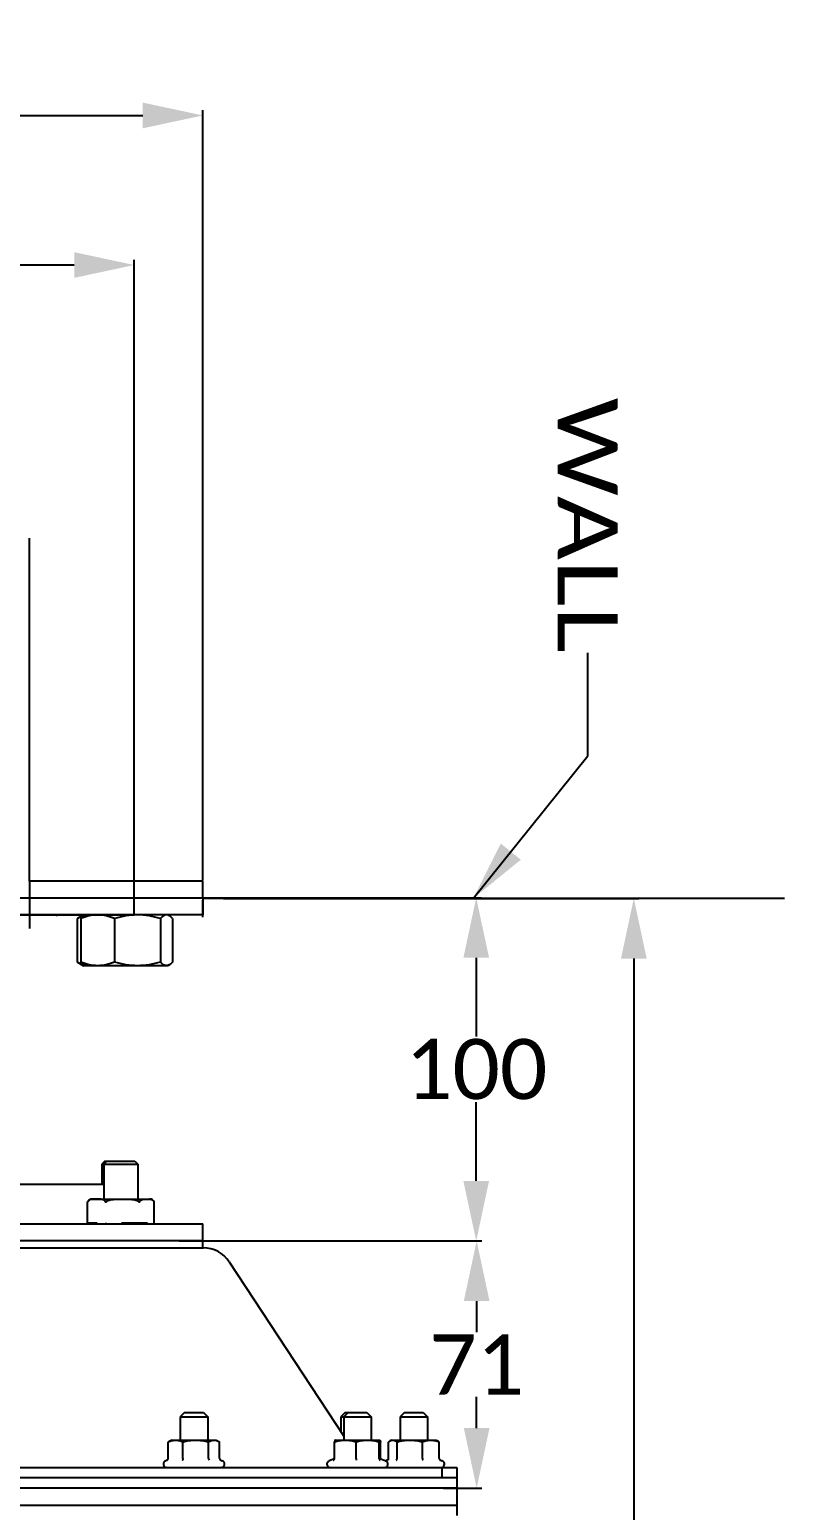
# Model space of a CAD drawing. Header units: millimetres. Extents: x 233 to 4124, y -943 to 2529.
# Drawn here: x 881.3 to 1101.3, y -515.7 to -84.3 of the extents above; entities that cross this region are included whole.
import ezdxf
from ezdxf.enums import TextEntityAlignment as Align

# ---------------------------------------------------------------- set-up
doc = ezdxf.new("R2010")
doc.units = ezdxf.units.MM
doc.header["$LTSCALE"] = 115.5
doc.header["$PDMODE"] = 3
doc.header["$PDSIZE"] = 8
doc.layers.get('0').update_dxf_attribs({"linetype": 'CONTINUOUS'})
doc.layers.get('Defpoints').update_dxf_attribs({"linetype": 'CONTINUOUS'})
doc.layers.add('00_BUW_DATUM', color=7, linetype='CONTINUOUS')
doc.styles.get("Standard").update_dxf_attribs({"font": 'calibri.ttf'})
doc.dimstyles.new('DIMSTYLE_1', dxfattribs={"dimtxt": 17.5, "dimasz": 17.5, "dimexe": 1.5, "dimexo": 1, "dimgap": 0.875, "dimtad": 1, "dimdec": 0, "dimdsep": 46, "dimtxsty": 'Standard', "dimblk": '_FILLED', "dimblk1": '_FILLED', "dimblk2": '_FILLED', "dimcen": 0.09, "dimazin": 2, "dimtp": 0.01, "dimtm": 0.01, "dimtfac": 1, "dimtdec": 0, "dimtofl": 0, "dimtmove": 0, "dimatfit": 3, "dimldrblk": '_FILLED', "dimfxl": 1, "dimtolj": 1, "dimarcsym": 0})
doc.dimstyles.new('DIMSTYLE_3', dxfattribs={"dimtxt": 17.5, "dimasz": 17.5, "dimexe": 1.5, "dimexo": 1, "dimgap": 0.875, "dimtad": 1, "dimdsep": 46, "dimtxsty": 'Standard', "dimblk": '_FILLED', "dimblk1": '_FILLED', "dimblk2": '_FILLED', "dimcen": 0.09, "dimazin": 2, "dimtp": 0.01, "dimtm": 0.01, "dimtfac": 1, "dimtofl": 0, "dimtmove": 0, "dimatfit": 3, "dimldrblk": '_FILLED', "dimfxl": 1, "dimtolj": 1, "dimarcsym": 0})
doc.dimstyles.get("Standard").update_dxf_attribs({"dimtxt": 17.5, "dimasz": 17.5, "dimexe": 1.5, "dimexo": 1, "dimtad": 1, "dimdsep": 46, "dimtxsty": 'Standard', "dimblk": '_FILLED', "dimblk1": '_FILLED', "dimblk2": '_FILLED', "dimcen": 0.09, "dimazin": 2, "dimtol": 1, "dimtp": 0.01, "dimtm": 0.01, "dimtfac": 1, "dimtofl": 0, "dimtmove": 0, "dimatfit": 3, "dimldrblk": '_FILLED', "dimfxl": 1, "dimtolj": 1, "dimarcsym": 0})

# ---------------------------------------------------------------- blocks, each defined once
blk = doc.blocks.new('_FILLED')
at = {"color": 0, "linetype": 'ByBlock'}
blk.add_solid([(0, 0), (-1, 0.214), (-1, -0.214)], dxfattribs=at)
blk = doc.blocks.new('*D214')
at = {"color": 0, "linetype": 'Continuous', "lineweight": -2}
for p, q in [((611.78, -332.22), (611.78, -107.78)), ((931.78, -332.22), (931.78, -107.78)), ((629.28, -109.28), (914.28, -109.28))]:
    blk.add_line(p, q, dxfattribs=at)
at = {"layer": 'Defpoints', "color": 0}
for p in [(931.78, -109.28), (611.78, -333.22), (931.78, -333.22)]:
    blk.add_point(p, dxfattribs=at)
at = {"color": 0, "linetype": 'ByBlock', "lineweight": -2, "xscale": 17.5, "yscale": 17.5, "zscale": 17.5, "rotation": 180}
blk.add_blockref('_FILLED', (611.78, -109.28), dxfattribs=at)
at = {"color": 0, "linetype": 'ByBlock', "lineweight": -2, "xscale": 17.5, "yscale": 17.5, "zscale": 17.5}
blk.add_blockref('_FILLED', (931.78, -109.28), dxfattribs=at)
at = {"color": 0, "insert": (783.45, -85.07), "char_height": 17.5, "attachment_point": 2, "line_spacing_factor": 0.9}
blk.add_mtext('\\A1;%%c320', dxfattribs=at)
blk = doc.blocks.new('*D215')
at = {"color": 0, "linetype": 'Continuous', "lineweight": -2}
for p, q in [((937.78, -337.42), (1058.9, -337.42)), ((1057.4, -354.92), (1057.4, -732.72)), ((802.3, -750.22), (1058.9, -750.22))]:
    blk.add_line(p, q, dxfattribs=at)
at = {"layer": 'Defpoints', "color": 0}
for p in [(936.78, -337.42), (801.3, -750.22), (1057.4, -750.22)]:
    blk.add_point(p, dxfattribs=at)
at = {"color": 0, "linetype": 'ByBlock', "lineweight": -2, "xscale": 17.5, "yscale": 17.5, "zscale": 17.5}
for p, rotation in [((1057.4, -337.42), 90), ((1057.4, -750.22), 270)]:
    blk.add_blockref('_FILLED', p, dxfattribs=dict(at, rotation=rotation))
at = {"color": 0, "insert": (1033.19, -591.59), "char_height": 17.5, "attachment_point": 2, "rotation": 90, "line_spacing_factor": 0.9}
blk.add_mtext('\\A1;412', dxfattribs=at)
blk = doc.blocks.new('*D216')
at = {"color": 0, "linetype": 'Continuous', "lineweight": -2}
for p, q in [((631.78, -361.84), (631.78, -151.36)), ((894.28, -152.86), (649.28, -152.86)), ((911.78, -312.22), (911.78, -151.36))]:
    blk.add_line(p, q, dxfattribs=at)
at = {"layer": 'Defpoints', "color": 0}
for p in [(631.78, -152.86), (911.78, -313.22), (631.78, -362.84)]:
    blk.add_point(p, dxfattribs=at)
at = {"color": 0, "linetype": 'ByBlock', "lineweight": -2, "xscale": 17.5, "yscale": 17.5, "zscale": 17.5, "rotation": 180}
blk.add_blockref('_FILLED', (631.78, -152.86), dxfattribs=at)
at = {"color": 0, "linetype": 'ByBlock', "lineweight": -2, "xscale": 17.5, "yscale": 17.5, "zscale": 17.5}
blk.add_blockref('_FILLED', (911.78, -152.86), dxfattribs=at)
at = {"color": 0, "insert": (783.8, -128.65), "char_height": 17.5, "attachment_point": 2, "line_spacing_factor": 0.9}
blk.add_mtext('\\A1;%%c280', dxfattribs=at)
blk = doc.blocks.new('*D217')
at = {"color": 0, "lineweight": -2}
for p, q in [((922.15, -337.22), (1012.96, -337.22)), ((1011.46, -354.72), (1011.46, -377.63)), ((1011.46, -419.72), (1011.46, -396.81)), ((924.83, -437.22), (1012.96, -437.22))]:
    blk.add_line(p, q, dxfattribs=at)
at = {"layer": 'Defpoints', "color": 0}
for p in [(921.15, -337.22), (923.83, -437.22), (1011.46, -437.22)]:
    blk.add_point(p, dxfattribs=at)
at = {"color": 0, "linetype": 'ByBlock', "lineweight": -2, "xscale": 17.5, "yscale": 17.5, "zscale": 17.5}
for p, rotation in [((1011.46, -337.22), 90), ((1011.46, -437.22), 270)]:
    blk.add_blockref('_FILLED', p, dxfattribs=dict(at, rotation=rotation))
at = {"color": 0, "insert": (1011.46, -387.22), "char_height": 17.5, "attachment_point": 5}
blk.add_mtext('\\A1;\\A1;100', dxfattribs=at)
blk = doc.blocks.new('*D218')
at = {"color": 0, "lineweight": -2}
for p, q in [((924.83, -437.22), (1013.09, -437.22)), ((1011.59, -454.72), (1011.59, -463.79)), ((1011.59, -491.72), (1011.59, -482.66)), ((1001.89, -509.22), (1013.09, -509.22))]:
    blk.add_line(p, q, dxfattribs=at)
at = {"layer": 'Defpoints', "color": 0}
for p in [(923.83, -437.22), (1011.59, -437.22), (1000.89, -509.22)]:
    blk.add_point(p, dxfattribs=at)
at = {"color": 0, "linetype": 'ByBlock', "lineweight": -2, "xscale": 17.5, "yscale": 17.5, "zscale": 17.5}
for p, rotation in [((1011.59, -437.22), 90), ((1011.59, -509.22), 270)]:
    blk.add_blockref('_FILLED', p, dxfattribs=dict(at, rotation=rotation))
at = {"color": 0, "insert": (1011.59, -473.22), "char_height": 17.5, "attachment_point": 5}
blk.add_mtext('\\A1;\\A1;71', dxfattribs=at)

msp = doc.modelspace()

# ---------------------------------------------------------------- linework, layer by layer
at = {"linetype": 'Continuous'}
for p, q in [((881.28626, -332.41722), (881.28626, -232.41722)), ((881.28626, -332.41722), (881.28114, -346.2218)), ((931.78626, -332.41722), (881.28626, -332.41722)), ((931.78626, -337.41722), (931.78626, -332.41722)), ((611.78111, -337.2218), (931.78111, -337.2218)), ((931.78111, -337.2218), (931.78111, -342.2218)), ((931.78111, -342.87913), (931.78111, -337.87913)), ((1101.28626, -337.41722), (931.78626, -337.41722)), ((931.78111, -342.2218), (611.78111, -342.2218)), ((903.22486, -413.9218), (902.30486, -414.8418)), ((903.79447, -413.9218), (902.87447, -414.8418)), ((903.22486, -413.9218), (911.95447, -413.9218)), ((911.95447, -413.9218), (912.87447, -414.8418)), ((902.30486, -414.8418), (912.87447, -414.8418)), ((902.30486, -414.8418), (902.30486, -420.68545)), ((902.87447, -414.8418), (902.87447, -425.0218)), ((912.87447, -414.8418), (912.87447, -425.0218)), ((833.72243, -420.68545), (902.87447, -420.68545)), ((898.12306, -432.0218), (898.12306, -425.90212)), ((899.45951, -425.0218), (916.28942, -425.0218)), ((916.23004, -425.04307), (916.24015, -425.04383)), ((916.23004, -425.04307), (916.24015, -425.04411)), ((917.62587, -432.14149), (917.62587, -425.90212)), ((611.78111, -432.2218), (931.78111, -432.2218)), ((900.93514, -432.0218), (898.12306, -432.0218)), ((900.39507, -432.2218), (900.39507, -432.0218)), ((900.93514, -432.0218), (900.93514, -432.2218)), ((915.60202, -432.0218), (908.10857, -432.0218)), ((908.10857, -432.2218), (908.10857, -432.0218)), ((914.12447, -432.0218), (914.12447, -432.2218)), ((915.11976, -432.2218), (915.11976, -432.0218)), ((915.60202, -432.0218), (915.60202, -432.2218)), ((931.78111, -439.2218), (931.78111, -432.2218)), ((611.6379, -439.2218), (931.92432, -439.2218)), ((931.78111, -437.2218), (611.78111, -437.2218)), ((939.44714, -443.28144), (972.84695, -494.14024)), ((926.44621, -487.2218), (925.19621, -488.4718)), ((926.44621, -487.2218), (931.94621, -487.2218)), ((931.94621, -487.2218), (933.19621, -488.4718)), ((973.23866, -487.2218), (971.98866, -488.4718)), ((974.09695, -487.2218), (972.84695, -488.4718)), ((973.23866, -487.2218), (979.59695, -487.2218)), ((979.59695, -487.2218), (980.84695, -488.4718)), ((990.52827, -487.2218), (989.27827, -488.4718)), ((990.52827, -487.2218), (996.02827, -487.2218)), ((996.02827, -487.2218), (997.27827, -488.4718)), ((925.19621, -488.4718), (933.19621, -488.4718)), ((925.19621, -488.4718), (925.19621, -495.2218)), ((933.19621, -488.4718), (933.19621, -495.2218)), ((971.98866, -488.4718), (980.84695, -488.4718)), ((971.98866, -488.4718), (971.98866, -492.8333)), ((972.84695, -488.4718), (972.84695, -495.2218)), ((980.84695, -488.4718), (980.84695, -495.2218)), ((989.27827, -488.4718), (997.27827, -488.4718)), ((989.27827, -488.4718), (989.27827, -495.2218)), ((997.27827, -488.4718), (997.27827, -495.2218)), ((921.98971, -495.62972), (921.71295, -495.80236)), ((921.71295, -500.61474), (921.71295, -495.80236)), ((922.69621, -495.2218), (921.98971, -495.6297)), ((922.69621, -495.2218), (935.69621, -495.2218)), ((925.95522, -500.61474), (925.95522, -495.80236)), ((933.43847, -500.61474), (933.43847, -495.80236)), ((935.69621, -495.2218), (936.40272, -495.6297)), ((936.40271, -495.62973), (936.67947, -495.80236)), ((936.67947, -500.61474), (936.67947, -495.80236)), ((970.15455, -500.61474), (970.15455, -495.80236)), ((970.34695, -495.2218), (970.33753, -495.22724)), ((970.34695, -495.2218), (983.33755, -495.2218)), ((976.44333, -500.61474), (976.44333, -495.80236)), ((983.13573, -500.61474), (983.13573, -495.80236)), ((983.33755, -495.2218), (983.35637, -495.22738)), ((983.53936, -500.61474), (983.53936, -495.80236)), ((985.90039, -500.61474), (985.90039, -495.80236)), ((986.77828, -495.2218), (986.38628, -495.44813)), ((986.77828, -495.2218), (999.77828, -495.2218)), ((988.39558, -500.61474), (988.39558, -495.80236)), ((995.77347, -500.61474), (995.77347, -495.80236)), ((999.77828, -495.2218), (1000.17028, -495.44813)), ((1000.65617, -500.61474), (1000.65617, -495.80236)), ((537.78111, -503.2218), (1005.78111, -503.2218)), ((921.38379, -501.09949), (920.94984, -501.25743)), ((921.30785, -501.13568), (921.33824, -501.12377)), ((936.78603, -501.01847), (937.44258, -501.25743)), ((936.79321, -501.02154), (936.78631, -501.01903)), ((970.00769, -500.74529), (968.60058, -501.25743)), ((970.00781, -500.74558), (970.00896, -500.74515)), ((983.6861, -500.74559), (983.68493, -500.74515)), ((983.68622, -500.74529), (985.09332, -501.25743)), ((986.0269, -500.89528), (985.06262, -501.24625)), ((986.0274, -500.89593), (986.02699, -500.89608)), ((1000.85745, -501.01459), (1001.52465, -501.25743)), ((1000.96873, -501.09633), (1001.05557, -501.13568)), ((1001.51305, -506.2218), (1001.51305, -503.2218)), ((1005.78111, -503.2218), (1005.78111, -514.2218)), ((1005.78111, -506.2218), (537.78111, -506.2218)), ((1005.78111, -509.2218), (537.78111, -509.2218)), ((537.7734, -514.2218), (1005.78882, -514.2218)), ((1005.78882, -514.2218), (1005.78882, -517.2218))]:
    msp.add_line(p, q, dxfattribs=at)
for p, q in [((911.78111, -342.2218), (911.78111, -265.69649)), ((771.78111, -342.2218), (911.78111, -342.2218)), ((771.78111, -342.2218), (911.78111, -342.2218))]:
    msp.add_line(p, q)
for points in [[(970.00896, -500.74515), (970.11396, -500.68924), (970.14967, -500.65609)], [(983.50456, -500.61345), (983.50353, -500.61155), (983.5194, -500.63306), (983.57993, -500.68925), (983.68493, -500.74515)]]:
    msp.add_lwpolyline(points, dxfattribs=at)
for centre, radius, start, end in [((899.45951, -426.5018), 1.48, 90, 137.2773948), ((915.92531, -429.15152), 4.11974, 84.9683316, 85.6170719), ((916.28942, -426.5018), 1.48, 56.9263773, 90), ((916.4389, -426.39149), 1.29794, 59.8136009, 60.5211396), ((931.92432, -448.2218), 9, 33.2935633, 90), ((921.29621, -502.20908), 1.01272, 110, 270), ((921.07242, -500.49048), 0.68682, 292.7724884, 297.0800185), ((937.09621, -502.20908), 1.01272, 270, 70), ((968.94695, -502.20908), 1.01272, 110, 270), ((984.04318, -500.61451), 0.50383, 180.0013053, 184.7801386), ((984.74695, -502.20908), 1.01272, 270, 70), ((985.37828, -502.20908), 1.01272, 251.7117768, 270), ((1001.28082, -500.51944), 0.6559, 229.4743961, 241.5813407), ((1001.17828, -502.20908), 1.01272, 310, 70)]:
    msp.add_arc(centre, radius, start, end, dxfattribs=at)
for points, knots in [([(898.12306, -425.90211), (898.12308, -425.89844), (898.12675, -425.88847), (898.13618, -425.8615), (898.14678, -425.83851), (898.1547, -425.82184)], [0, 0, 0, 0, 0.127373041, 0.359497269, 1, 1, 1, 1]), ([(898.17274, -425.82184), (898.16643, -425.83261), (898.15499, -425.8528), (898.14146, -425.87566), (898.1328, -425.89189), (898.12776, -425.89727), (898.12545, -425.90418), (898.12306, -425.90259), (898.12306, -425.90211)], [0, 0, 0, 0, 0.388955117, 0.718114846, 0.845415763, 0.93675416, 0.985106767, 1, 1, 1, 1]), ([(898.37223, -425.4977), (898.35204, -425.51957), (898.26708, -425.61855), (898.19789, -425.73096), (898.1547, -425.82184)], [0, 0, 0, 0, 0.228281267, 1, 1, 1, 1]), ([(898.80962, -425.26161), (898.68913, -425.31685), (898.44143, -425.4668), (898.25038, -425.68934), (898.17274, -425.82184)], [0, 0, 0, 0, 0.463256417, 1, 1, 1, 1]), ([(902.75469, -425.26161), (902.45015, -425.12198), (901.94062, -425.04583), (901.27799, -425.02554), (900.78216, -425.02347), (900.28632, -425.02554), (899.62369, -425.04583), (899.11417, -425.12198), (898.80962, -425.26161)], [0, 0, 0, 0, 0.251766062, 0.3759145, 0.499999943, 0.624085383, 0.74823383, 1, 1, 1, 1]), ([(903.39157, -425.82184), (903.31393, -425.68934), (903.12288, -425.4668), (902.87518, -425.31685), (902.75469, -425.26161)], [0, 0, 0, 0, 0.536743415, 1, 1, 1, 1]), ([(903.65993, -425.82184), (903.63808, -425.84243), (903.59356, -425.88), (903.52344, -425.90864), (903.46912, -425.8984), (903.42637, -425.87235), (903.4037, -425.84253), (903.39157, -425.82184)], [0, 0, 0, 0, 0.278523923, 0.542292566, 0.662764415, 0.777497038, 1, 1, 1, 1]), ([(903.65993, -425.82184), (903.81643, -425.67435), (904.19376, -425.44789), (904.60441, -425.31449), (904.81341, -425.26158)], [0, 0, 0, 0, 0.499362103, 1, 1, 1, 1]), ([(904.81341, -425.26158), (905.10311, -425.18824), (905.69607, -425.09526), (906.59146, -425.04058), (907.48853, -425.02555), (908.38557, -425.0236), (909.28262, -425.02555), (910.17968, -425.04058), (911.07508, -425.09523), (911.66804, -425.18825), (911.95773, -425.26159)], [0, 0, 0, 0, 0.124944799, 0.249951963, 0.374974616, 0.499999721, 0.625024802, 0.750047571, 0.875054938, 1, 1, 1, 1]), ([(911.95773, -425.26159), (912.16676, -425.3145), (912.57746, -425.44784), (912.95482, -425.67434), (913.11134, -425.82184)], [0, 0, 0, 0, 0.500635817, 1, 1, 1, 1]), ([(913.25865, -425.90331), (913.23145, -425.90331), (913.17595, -425.87907), (913.13299, -425.84225), (913.11134, -425.82184)], [0, 0, 0, 0, 0.47755767, 1, 1, 1, 1]), ([(913.36165, -425.82184), (913.35195, -425.84227), (913.32774, -425.88232), (913.28165, -425.90331), (913.25865, -425.90331)], [0, 0, 0, 0, 0.495686062, 1, 1, 1, 1]), ([(913.36165, -425.82184), (913.42263, -425.69352), (913.57038, -425.47606), (913.77807, -425.31819), (913.87821, -425.26158)], [0, 0, 0, 0, 0.552589137, 1, 1, 1, 1]), ([(913.87821, -425.26158), (914.05605, -425.16105), (914.45303, -425.05043), (915.04997, -425.02413), (915.64034, -425.02327), (916.03392, -425.02847), (916.23004, -425.04307)], [0, 0, 0, 0, 0.257107937, 0.505058875, 0.752486472, 1, 1, 1, 1]), ([(916.28664, -425.04766), (916.35326, -425.05353), (916.62497, -425.0842), (916.89724, -425.15962), (917.07762, -425.26159)], [0, 0, 0, 0, 0.243998271, 1, 1, 1, 1]), ([(917.09152, -425.26956), (917.11636, -425.28401), (917.21972, -425.34882), (917.31344, -425.4292), (917.3767, -425.4977)], [0, 0, 0, 0, 0.235590816, 1, 1, 1, 1]), ([(917.3767, -425.4977), (917.39689, -425.51957), (917.48186, -425.61855), (917.55104, -425.73096), (917.59423, -425.82184)], [0, 0, 0, 0, 0.228281267, 1, 1, 1, 1]), ([(917.62587, -425.90211), (917.62585, -425.89844), (917.62218, -425.88847), (917.61275, -425.8615), (917.60215, -425.83851), (917.59423, -425.82184)], [0, 0, 0, 0, 0.127373041, 0.359497269, 1, 1, 1, 1]), ([(903.39157, -432.22177), (903.40364, -432.20117), (903.43388, -432.16148), (903.51157, -432.1289), (903.59307, -432.16522), (903.63814, -432.20124), (903.65993, -432.22177)], [0, 0, 0, 0, 0.222718081, 0.456052028, 0.720764508, 1, 1, 1, 1]), ([(921.71295, -495.80236), (922.04883, -495.63082), (922.56841, -495.41065), (923.29174, -495.24968), (923.65432, -495.2218), (923.83409, -495.2218)], [0, 0, 0, 0, 0.510227968, 0.756807382, 1, 1, 1, 1]), ([(923.83409, -495.2218), (924.01385, -495.2218), (924.37643, -495.2496), (925.09979, -495.41052), (925.61933, -495.63081), (925.95522, -495.80236)], [0, 0, 0, 0, 0.243189505, 0.489764796, 1, 1, 1, 1]), ([(925.95522, -495.80236), (926.56309, -495.62636), (927.7973, -495.33332), (929.06435, -495.2218), (929.69685, -495.2218)], [0, 0, 0, 0, 0.500133397, 1, 1, 1, 1]), ([(929.69685, -495.2218), (930.32935, -495.2218), (931.59642, -495.33312), (932.8306, -495.62636), (933.43847, -495.80236)], [0, 0, 0, 0, 0.499866435, 1, 1, 1, 1]), ([(933.43847, -495.80236), (933.68969, -495.63442), (934.08154, -495.4146), (934.64158, -495.25026), (934.92136, -495.2218), (935.05897, -495.2218)], [0, 0, 0, 0, 0.519859075, 0.763268089, 1, 1, 1, 1]), ([(935.05897, -495.2218), (935.28758, -495.2218), (935.76151, -495.30416), (936.19165, -495.50817), (936.4027, -495.62984)], [0, 0, 0, 0, 0.484110504, 1, 1, 1, 1]), ([(970.15455, -495.80236), (970.66255, -495.62734), (971.6951, -495.33462), (972.76664, -495.2218), (973.29894, -495.2218)], [0, 0, 0, 0, 0.502342032, 1, 1, 1, 1]), ([(970.33753, -495.22732), (970.32836, -495.23267), (970.31042, -495.25173), (970.27648, -495.31128), (970.23806, -495.42378), (970.19466, -495.59629), (970.16825, -495.72879), (970.15455, -495.80236)], [0, 0, 0, 0, 0.052186696, 0.124930734, 0.336691695, 0.632253429, 1, 1, 1, 1]), ([(973.29894, -495.2218), (973.83123, -495.2218), (974.90281, -495.33442), (975.93532, -495.62734), (976.44333, -495.80236)], [0, 0, 0, 0, 0.49765621, 1, 1, 1, 1]), ([(976.44333, -495.80236), (976.98512, -495.62696), (978.08592, -495.3341), (979.22339, -495.2218), (979.78953, -495.2218)], [0, 0, 0, 0, 0.501468662, 1, 1, 1, 1]), ([(979.78953, -495.2218), (980.35567, -495.2218), (981.49318, -495.33391), (982.59394, -495.62696), (983.13573, -495.80236)], [0, 0, 0, 0, 0.498530207, 1, 1, 1, 1]), ([(983.13573, -495.80236), (983.15068, -495.72211), (983.17959, -495.57958), (983.22101, -495.41628), (983.25815, -495.31542), (983.28461, -495.26014), (983.31583, -495.2218), (983.33755, -495.2218)], [0, 0, 0, 0, 0.389964986, 0.693327613, 0.80790219, 0.896263644, 1, 1, 1, 1]), ([(983.35637, -495.22733), (983.36554, -495.23269), (983.38349, -495.25176), (983.41742, -495.31134), (983.45584, -495.42382), (983.49925, -495.59632), (983.52566, -495.7288), (983.53936, -495.80236)], [0, 0, 0, 0, 0.052216215, 0.124994303, 0.336770358, 0.632286803, 1, 1, 1, 1]), ([(985.90039, -495.80236), (985.9399, -495.76805), (986.09361, -495.63936), (986.25791, -495.52254), (986.3863, -495.44854)], [0, 0, 0, 0, 0.260967881, 1, 1, 1, 1]), ([(986.3863, -495.44854), (986.50603, -495.37953), (986.75066, -495.26599), (987.01894, -495.2218), (987.14798, -495.2218)], [0, 0, 0, 0, 0.517122015, 1, 1, 1, 1]), ([(987.14798, -495.2218), (987.25427, -495.2218), (987.47306, -495.2511), (987.79094, -495.37334), (988.10152, -495.56141), (988.29764, -495.71732), (988.39558, -495.80236)], [0, 0, 0, 0, 0.227101254, 0.465807522, 0.722871952, 1, 1, 1, 1]), ([(988.39558, -495.80236), (988.99465, -495.62643), (990.21111, -495.33341), (991.46087, -495.2218), (992.08453, -495.2218)], [0, 0, 0, 0, 0.500287815, 1, 1, 1, 1]), ([(992.08453, -495.2218), (992.70818, -495.2218), (993.95797, -495.33321), (995.17439, -495.62643), (995.77347, -495.80236)], [0, 0, 0, 0, 0.499711905, 1, 1, 1, 1]), ([(995.77347, -495.80236), (996.16337, -495.62935), (996.95685, -495.3375), (997.80023, -495.2218), (998.21482, -495.2218)], [0, 0, 0, 0, 0.507114681, 1, 1, 1, 1]), ([(998.21482, -495.2218), (998.62941, -495.2218), (999.47283, -495.33731), (1000.26626, -495.62934), (1000.65617, -495.80236)], [0, 0, 0, 0, 0.492880169, 1, 1, 1, 1]), ([(1000.65617, -495.80236), (1000.61666, -495.76805), (1000.46294, -495.63935), (1000.29865, -495.5225), (1000.17026, -495.44848)], [0, 0, 0, 0, 0.2609622, 1, 1, 1, 1]), ([(921.38508, -501.102), (921.47574, -501.05564), (921.63934, -500.92155), (921.713, -500.7161), (921.71295, -500.61474)], [0, 0, 0, 0, 0.501170448, 1, 1, 1, 1]), ([(925.95523, -500.61452), (925.95527, -500.72341), (925.9321, -500.8782), (925.85569, -501.05005), (925.80644, -501.1132), (925.77976, -501.13569)], [0, 0, 0, 0, 0.581105485, 0.813743924, 1, 1, 1, 1]), ([(933.43847, -500.61474), (933.43849, -500.72454), (933.47599, -500.92123), (933.59642, -501.0895), (933.66813, -501.13568)], [0, 0, 0, 0, 0.562800799, 1, 1, 1, 1]), ([(936.67946, -500.61452), (936.67943, -500.6796), (936.7088, -500.8109), (936.78377, -500.92075), (936.82837, -500.96824)], [0, 0, 0, 0, 0.499750783, 1, 1, 1, 1]), ([(969.79225, -501.13568), (969.8692, -501.10428), (970.01421, -501.0051), (970.10477, -500.85316), (970.1306, -500.77013)], [0, 0, 0, 0, 0.488699733, 1, 1, 1, 1]), ([(976.44334, -500.61452), (976.44335, -500.72199), (976.44026, -500.86905), (976.43115, -501.04274), (976.42541, -501.10904), (976.42148, -501.13569)], [0, 0, 0, 0, 0.617826349, 0.845133753, 1, 1, 1, 1]), ([(983.13573, -500.61474), (983.13572, -500.72738), (983.20618, -500.94755), (983.38123, -501.09444), (983.47618, -501.13568)], [0, 0, 0, 0, 0.521080776, 1, 1, 1, 1]), ([(985.70175, -501.01807), (985.75991, -500.9682), (985.85975, -500.84628), (985.90042, -500.69135), (985.9004, -500.61452)], [0, 0, 0, 0, 0.499258797, 1, 1, 1, 1]), ([(988.13125, -501.13568), (988.21033, -501.09145), (988.34925, -500.92936), (988.39558, -500.72532), (988.39558, -500.61474)], [0, 0, 0, 0, 0.450364579, 1, 1, 1, 1]), ([(995.77348, -500.61452), (995.77346, -500.72279), (995.78931, -500.87486), (995.8488, -501.04742), (995.88704, -501.11214), (995.90855, -501.13569)], [0, 0, 0, 0, 0.594309454, 0.824918151, 1, 1, 1, 1]), ([(1000.65617, -500.61474), (1000.65614, -500.69152), (1000.69672, -500.84633), (1000.7965, -500.96818), (1000.85463, -501.01799)], [0, 0, 0, 0, 0.500707042, 1, 1, 1, 1])]:
    msp.add_open_spline(points, degree=3, knots=knots, dxfattribs=at)
for points in [[(936.82837, -500.96824), (936.8794, -501.02258), (936.94115, -501.06816), (937.00752, -501.10208)], [(970.1306, -500.77013), (970.14617, -500.72009), (970.15456, -500.66715), (970.15455, -500.61474)]]:
    msp.add_open_spline(points, degree=3, dxfattribs=at)
at = {"layer": '00_BUW_DATUM', "linetype": 'Continuous'}
for p, q in [((889.39383, -342.2218), (888.98719, -342.45658)), ((895.20348, -343.27042), (895.16279, -343.2936)), ((895.20372, -343.2721), (895.16279, -343.2936)), ((895.16279, -343.2936), (895.16279, -355.95001)), ((897.01902, -342.2218), (895.20282, -343.27039)), ((896.19557, -343.2936), (896.19557, -355.95001)), ((906.04301, -343.2936), (906.04301, -355.95001)), ((919.40894, -343.2936), (919.40894, -355.95001)), ((921.5615, -342.2218), (921.96815, -342.45658)), ((922.92744, -343.2936), (922.92744, -355.95001)), ((895.20372, -355.97151), (895.16279, -355.95001)), ((895.20348, -355.97319), (895.16279, -355.95001)), ((895.20282, -355.97322), (897.01902, -357.0218)), ((921.5615, -357.0218), (897.01902, -357.0218)), ((897.15486, -356.78703), (897.5615, -357.0218)), ((921.96815, -356.78703), (921.5615, -357.0218))]:
    msp.add_line(p, q, dxfattribs=at)
for centre, radius, start, end in [((890.68857, -348.60093), 6.3992, 104.7797473, 105.4715017), ((898.85624, -350.6427), 6.39918, 254.5286946, 255.2202533)]:
    msp.add_arc(centre, radius, start, end, dxfattribs=at)
for points, knots in [([(897.14921, -342.43361), (896.98339, -342.47951), (896.30939, -342.69541), (895.66885, -343.0064), (895.20348, -343.27042)], [0, 0, 0, 0, 0.243320419, 1, 1, 1, 1]), ([(901.11929, -342.2218), (900.28422, -342.2218), (898.59234, -342.43203), (896.98555, -342.97272), (896.19557, -343.2936)], [0, 0, 0, 0, 0.494788114, 1, 1, 1, 1]), ([(896.19557, -343.2936), (896.3448, -343.12395), (896.64067, -342.81673), (896.98186, -342.55648), (897.15486, -342.45658)], [0, 0, 0, 0, 0.53074251, 1, 1, 1, 1]), ([(906.04301, -343.2936), (905.25303, -342.97272), (903.64624, -342.43203), (901.95436, -342.2218), (901.11929, -342.2218)], [0, 0, 0, 0, 0.505211901, 1, 1, 1, 1]), ([(912.72598, -342.2218), (911.59599, -342.2218), (909.33035, -342.42684), (907.12774, -342.96898), (906.04301, -343.2936)], [0, 0, 0, 0, 0.499496253, 1, 1, 1, 1]), ([(919.40894, -343.2936), (918.32421, -342.96898), (916.12161, -342.42684), (913.85596, -342.2218), (912.72598, -342.2218)], [0, 0, 0, 0, 0.500503761, 1, 1, 1, 1]), ([(921.16819, -342.2218), (921.01748, -342.2218), (920.70095, -342.27771), (920.25166, -342.50724), (919.81612, -342.85549), (919.5452, -343.1387), (919.40894, -343.2936)], [0, 0, 0, 0, 0.213472858, 0.446031299, 0.707770535, 1, 1, 1, 1]), ([(922.92744, -343.2936), (922.77821, -343.12395), (922.48234, -342.81673), (922.14115, -342.55648), (921.96815, -342.45658)], [0, 0, 0, 0, 0.53074251, 1, 1, 1, 1]), ([(897.14923, -356.81), (896.98341, -356.76411), (896.3094, -356.54821), (895.66886, -356.23721), (895.20348, -355.97319)], [0, 0, 0, 0, 0.243320359, 1, 1, 1, 1]), ([(896.19557, -355.95001), (896.3448, -356.11966), (896.64067, -356.42688), (896.98186, -356.68713), (897.15486, -356.78703)], [0, 0, 0, 0, 0.53074251, 1, 1, 1, 1]), ([(901.11929, -357.0218), (900.28422, -357.0218), (898.59234, -356.81158), (896.98555, -356.27089), (896.19557, -355.95001)], [0, 0, 0, 0, 0.494788114, 1, 1, 1, 1]), ([(906.04301, -355.95001), (905.25303, -356.27089), (903.64624, -356.81158), (901.95436, -357.0218), (901.11929, -357.0218)], [0, 0, 0, 0, 0.505211901, 1, 1, 1, 1]), ([(912.72598, -357.0218), (911.59599, -357.0218), (909.33035, -356.81677), (907.12774, -356.27463), (906.04301, -355.95001)], [0, 0, 0, 0, 0.499496253, 1, 1, 1, 1]), ([(919.40894, -355.95001), (918.32421, -356.27463), (916.12161, -356.81677), (913.85596, -357.0218), (912.72598, -357.0218)], [0, 0, 0, 0, 0.500503761, 1, 1, 1, 1]), ([(921.16819, -357.0218), (921.01748, -357.0218), (920.70095, -356.9659), (920.25166, -356.73637), (919.81612, -356.38812), (919.5452, -356.10491), (919.40894, -355.95001)], [0, 0, 0, 0, 0.213472858, 0.446031299, 0.707770535, 1, 1, 1, 1]), ([(921.96815, -356.78703), (921.8424, -356.85963), (921.58494, -356.97762), (921.30336, -357.0218), (921.16819, -357.0218)], [0, 0, 0, 0, 0.517892708, 1, 1, 1, 1]), ([(922.92744, -355.95001), (922.77821, -356.11966), (922.48234, -356.42688), (922.14115, -356.68713), (921.96815, -356.78703)], [0, 0, 0, 0, 0.53074251, 1, 1, 1, 1])]:
    msp.add_open_spline(points, degree=3, knots=knots, dxfattribs=at)

# ---------------------------------------------------------------- texts
at = {"linetype": 'Continuous', "width": 1.169125}
msp.add_text('WALL', height=17.5, rotation=270, dxfattribs=at).set_placement((1035.23236, -191.46887), (1035.23236, -265.89494), align=Align.FIT)

# ---------------------------------------------------------------- dimensions: what is measured, and where the dimension line sits
at = {"linetype": 'Continuous'}
dim = msp.add_linear_dim(base=(931.78111, -109.27751), p1=(611.78111, -333.2218), p2=(931.78111, -333.2218), text='%%c<>', dimstyle='DIMSTYLE_3', dxfattribs=at)
dim.commit()
dim.dimension.update_dxf_attribs({"geometry": '*D214', "text_midpoint": (783.44778, -109.27751), "dimtype": 160})
for base, p1, p2, angle, text, dimstyle, picture, middle in [((631.78111, -152.85519), (911.78111, -313.2218), (631.78111, -362.83861), 180, '%%c280', 'DIMSTYLE_3', '*D216', (783.80044, -152.85519)), ((1057.39648, -750.2218), (936.78111, -337.41722), (801.30277, -750.2218), 270, '412', 'DIMSTYLE_1', '*D215', (1057.39648, -591.58998))]:
    dim = msp.add_linear_dim(base=base, p1=p1, p2=p2, angle=angle, text=text, dimstyle=dimstyle, override={"dimtxsty": 'Standard'}, dxfattribs=at)
    dim.commit()
    dim.dimension.update_dxf_attribs({"geometry": picture, "text_midpoint": middle, "dimtype": 160})
for base, p1, text, picture, middle in [((1011.46004, -437.2218), (921.14872, -337.2218), '\\A1;100', '*D217', (1011.46004, -387.2218)), ((1011.59118, -437.2218), (1000.8909, -509.2218), '\\A1;71', '*D218', (1011.59118, -473.2218))]:
    dim = msp.add_linear_dim(base=base, p1=p1, p2=(923.82929, -437.2218), angle=270, text=text, dimstyle='Standard', override={"dimtad": 0, "dimtih": 1, "dimtoh": 1, "dimdec": 4, "dimzin": 0, "dimtxsty": 'Standard', "dimcen": 18.9, "dimadec": 0, "dimazin": 0, "dimtdec": 4, "dimtzin": 0})
    dim.commit()
    dim.dimension.update_dxf_attribs({"geometry": picture, "text_midpoint": middle})

# ---------------------------------------------------------------- leaders
msp.add_leader([(1010.57256, -337.41722), (1043.98236, -295.89494), (1043.98236, -265.89494)], dimstyle='Standard', override={"dimtad": 0}, dxfattribs=at)

doc.saveas('drawing.dxf')
